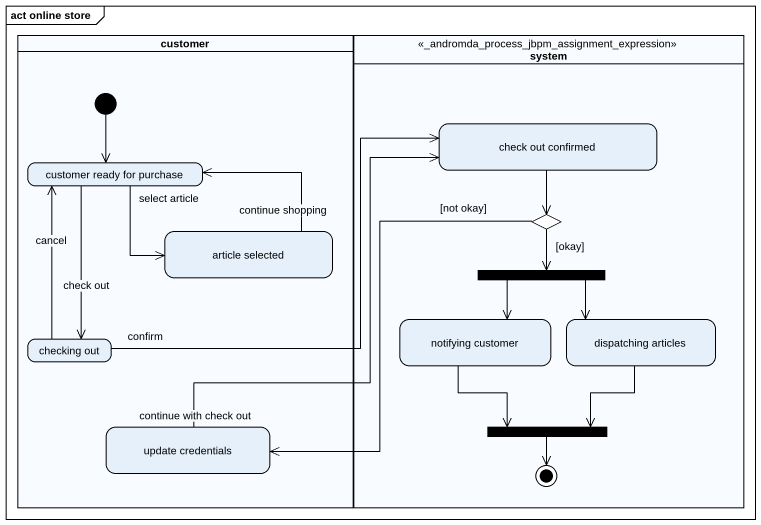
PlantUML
@startuml
mainframe act online store
hide empty description
state customer <<partition>> {
  state "customer ready for purchase" as customer_ready_for_purchase
  state "article selected" as article_selected
  state "checking out" as checking_out
  state "update credentials" as update_credentials
  [*] --> customer_ready_for_purchase
}
state system <<_andromda_process_jbpm_assignment_expression>> {
  state "check out confirmed" as check_out_confirmed
  state choice1 <<choice>>
  state fork1 <<fork>>
  state "notifying customer" as notifying_customer
  state "dispatching articles" as dispatching_articles
  state fork2 <<join>>
  fork2 --> [*]
}
check_out_confirmed --> choice1
customer_ready_for_purchase --> article_selected : select article
customer_ready_for_purchase --> checking_out : check out
choice1 --> fork1 : [okay]
choice1 --> update_credentials : [not okay]
article_selected -up-> customer_ready_for_purchase : continue shopping
fork1 --> notifying_customer
fork1 --> dispatching_articles
checking_out -right-> check_out_confirmed : confirm
checking_out -up-> customer_ready_for_purchase : cancel
notifying_customer --> fork2
dispatching_articles --> fork2
update_credentials -up-> check_out_confirmed : continue with check out
@enduml
